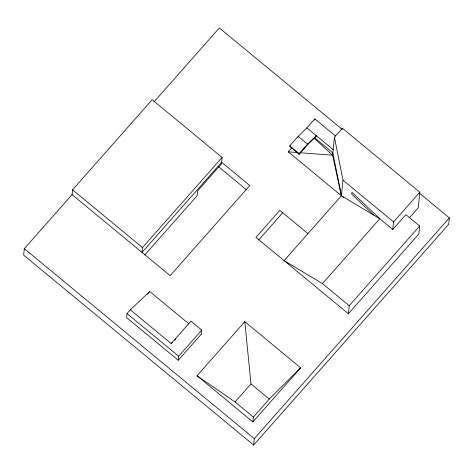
<?xml version="1.0" encoding="UTF-8"?>
<svg xmlns="http://www.w3.org/2000/svg" width="473" height="473" viewBox="0 0 473 473"><rect width="100%" height="100%" fill="white"/><g stroke="black" fill="none" stroke-linecap="round" stroke-linejoin="round"><path stroke-width="0.71" d="M72.209 194.474L24.3 248.697L23.65 255.118L253.652 445.063L448.7 224.303L449.35 217.882L419.179 192.96M72.558 189.815L72.067 194.634L170.174 275.653L249.779 185.54L221.618 162.286L142.006 252.393L142.497 247.574L222.109 157.468L152.17 99.708L72.558 189.815L142.497 247.574M127.018 313.587L126.61 317.602L178.244 360.243L201.332 334.109L201.74 330.095L190.944 321.179L171.173 343.564L130.335 309.839L127.018 313.587L178.652 356.228L178.244 360.243M222.109 157.468L221.453 163.889L197.572 190.921L197.081 195.739L144.779 254.941M252.878 421.881L253.368 417.062L269.291 399.041L300.645 367.817L244.789 321.687L197.022 375.751L252.878 421.881L300.645 367.817M253.652 445.063L254.303 438.642L449.35 217.882M335.517 135.976L314.823 118.889L306.865 127.899L298.161 136.325L289.801 145.79L289.718 146.589L299.107 154.346L307.468 144.88L316.171 136.455L316.254 135.65L307.551 144.082L299.19 153.542L299.107 154.346M298.079 137.129L298.161 136.325L307.551 144.082L307.468 144.88M314.693 120.172L314.823 118.889M409.458 217.698L418.233 207.765L419.817 192.192L342.369 128.23L334.405 137.241L332.578 155.227L341.423 195.763L379.789 218.745L392.779 229.476L405.893 214.63L419.657 225.999L418.841 234.029L348.412 313.747L255.94 237.387L279.821 210.349L307.988 233.609M348.412 313.747L349.228 305.718L322.468 283.623L284.102 260.641L341.423 195.763L343.008 180.189L334.405 137.241M392.779 229.476L393.542 221.926L419.817 192.192M153.843 102.073L219.348 27.937L342.322 129.49M147.292 294.194L149.699 291.474L188.833 323.792M343.694 197.643L288.228 151.833L291.599 148.014M258.66 239.994L282.736 212.744M178.652 356.228L201.74 330.095M322.468 283.623L379.789 218.745L351.953 192.275L351.758 194.202L373.788 215.15M197.022 375.751L235.063 401.944L250.986 383.922L244.789 321.687M349.228 305.718L419.657 225.999M130.335 309.839L149.699 291.474M171.173 343.564L172.219 342.57M174.833 340.087L175.879 339.094M288.228 151.833L296.949 152.501M299.858 152.726L332.578 155.227L313.977 137.998M306.865 127.899L333.152 149.604M314.368 137.578L332.821 152.814L341.423 195.763M343.008 180.189L393.542 221.926M289.801 145.79L299.19 153.542M218.715 166.845L246.876 190.105M250.986 383.922L269.291 399.041M235.063 401.944L253.368 417.062M24.3 248.697L254.303 438.642"/></g></svg>
